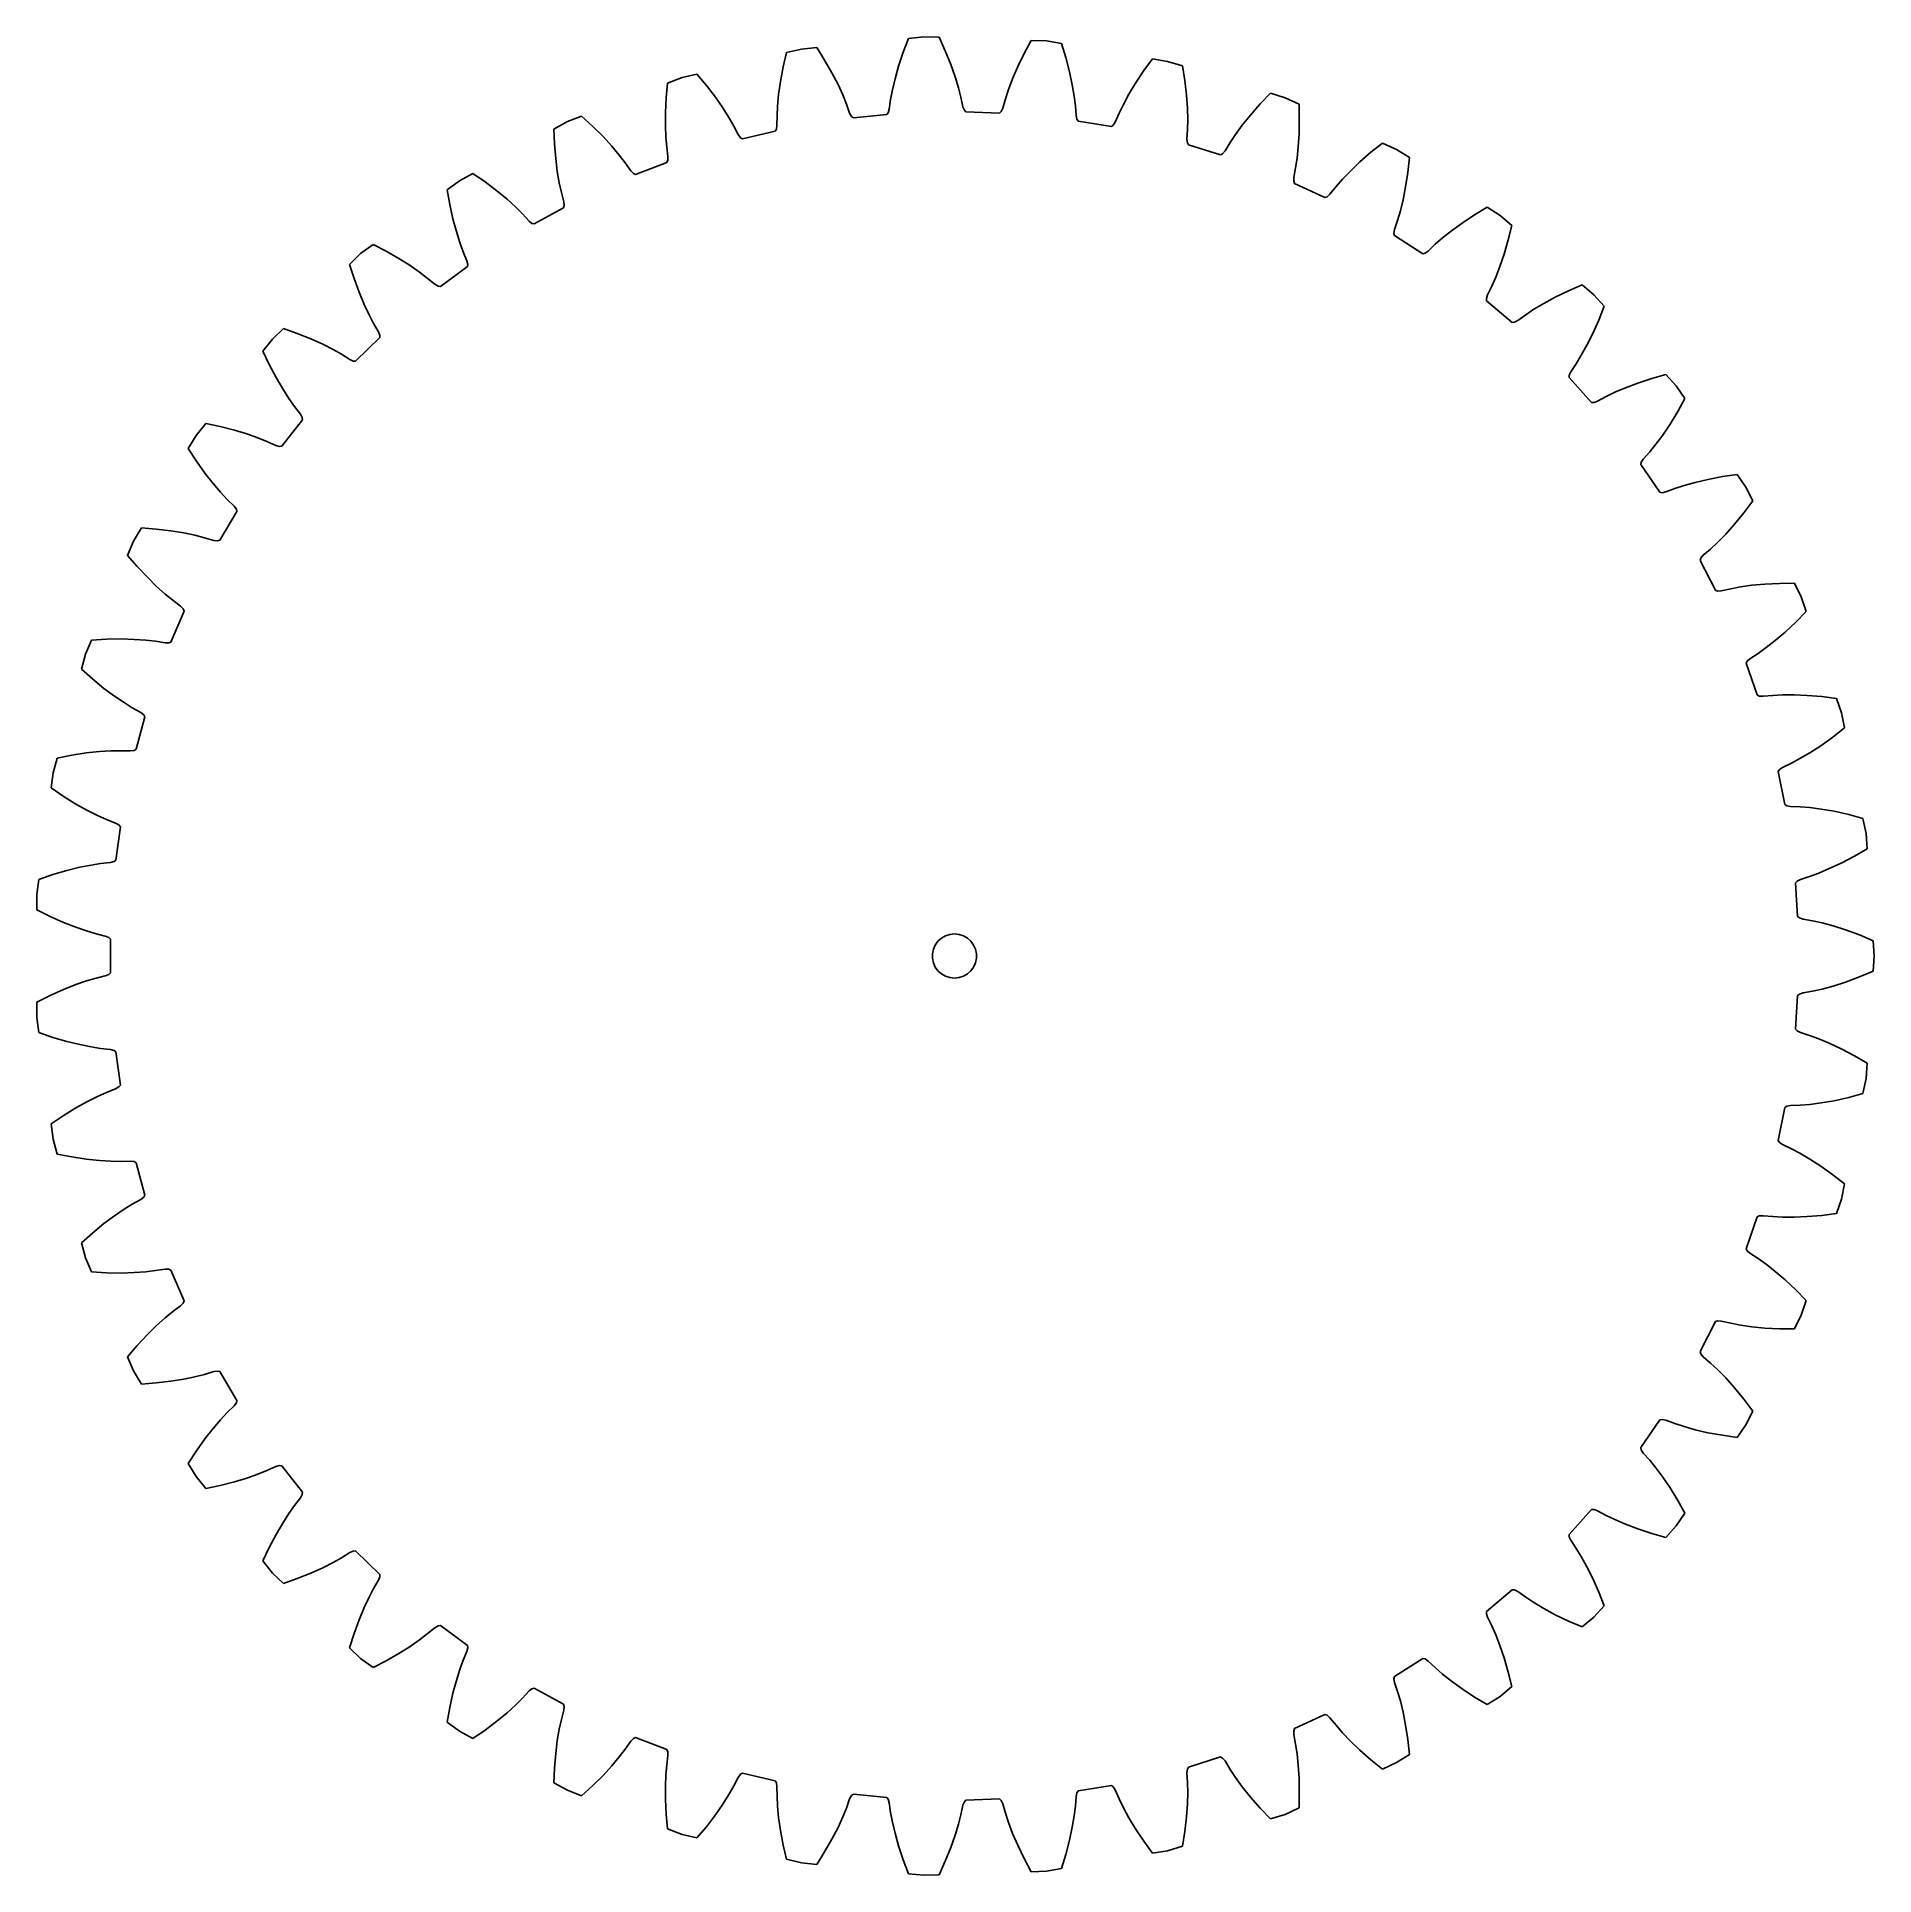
# Model space of a CAD drawing. Extents: x 0 to 125, y 0 to 125.
import ezdxf

# ---------------------------------------------------------------- set-up
doc = ezdxf.new("R2010")
doc.units = 0

msp = doc.modelspace()

# ---------------------------------------------------------------- linework, layer by layer
for p, q in [((50.86, 123.63), (50.63, 122.66)), ((51.87, 123.87), (50.86, 123.63)), ((52.91, 123.98), (51.87, 123.87)), ((53.44, 123.13), (52.91, 123.98)), ((58.77, 123.67), (58.46, 122.71)), ((59.13, 124.6), (58.77, 123.67)), ((60.16, 124.71), (59.13, 124.6)), ((61.2, 124.67), (60.16, 124.71)), ((61.62, 123.76), (61.2, 124.67)), ((62, 122.83), (61.62, 123.76)), ((66.98, 123.58), (66.54, 122.68)), ((67.46, 124.46), (66.98, 123.58)), ((68.49, 124.43), (67.46, 124.46)), ((69.52, 124.26), (68.49, 124.43)), ((69.81, 123.3), (69.52, 124.26)), ((50.63, 122.66), (50.45, 121.67)), ((53.94, 122.26), (53.44, 123.13)), ((54.35, 121.47), (53.94, 122.26)), ((58.46, 122.71), (58.22, 121.86)), ((62.3, 121.99), (62, 122.83)), ((66.54, 122.68), (66.19, 121.86)), ((70.06, 122.33), (69.81, 123.3)), ((70.24, 121.45), (70.06, 122.33)), ((75.1, 122.41), (74.54, 121.57)), ((75.69, 123.22), (75.1, 122.41)), ((76.71, 123.04), (75.69, 123.22)), ((77.71, 122.74), (76.71, 123.04)), ((77.87, 121.74), (77.71, 122.74)), ((42.79, 121.57), (42.7, 120.57)), ((43.77, 121.94), (42.79, 121.57)), ((44.78, 122.18), (43.77, 121.94)), ((45.42, 121.41), (44.78, 122.18)), ((46.03, 120.62), (45.42, 121.41)), ((50.45, 121.67), (50.32, 120.79)), ((54.67, 120.76), (54.35, 121.47)), ((58.04, 121.1), (57.92, 120.45)), ((58.22, 121.86), (58.04, 121.1)), ((62.52, 121.25), (62.3, 121.99)), ((62.69, 120.6), (62.52, 121.25)), ((65.91, 121.14), (65.7, 120.5)), ((66.19, 121.86), (65.91, 121.14)), ((70.37, 120.69), (70.24, 121.45)), ((74.54, 121.57), (74.08, 120.81)), ((77.99, 120.75), (77.87, 121.74)), ((42.7, 120.57), (42.65, 119.57)), ((46.54, 119.89), (46.03, 120.62)), ((46.95, 119.23), (46.54, 119.89)), ((50.25, 120.01), (50.22, 119.35)), ((50.32, 120.79), (50.25, 120.01)), ((54.92, 120.14), (54.67, 120.76)), ((55.14, 119.52), (54.92, 120.14)), ((57.83, 119.79), (57.75, 119.55)), ((57.92, 120.45), (57.83, 119.79)), ((62.82, 119.96), (62.69, 120.6)), ((62.92, 119.72), (62.82, 119.96)), ((63.02, 119.61), (62.92, 119.72)), ((65.52, 119.87), (65.42, 119.64)), ((65.7, 120.5), (65.52, 119.87)), ((70.45, 120.03), (70.37, 120.69)), ((70.5, 119.37), (70.45, 120.03)), ((73.71, 120.12), (73.42, 119.53)), ((74.08, 120.81), (73.71, 120.12)), ((78.05, 119.86), (77.99, 120.75)), ((78.07, 119.08), (78.05, 119.86)), ((82.99, 120.16), (82.32, 119.4)), ((83.68, 120.88), (82.99, 120.16)), ((84.67, 120.57), (83.68, 120.88)), ((85.62, 120.14), (84.67, 120.57)), ((85.64, 119.13), (85.62, 120.14)), ((35.99, 118.95), (35.08, 118.45)), ((36.96, 119.32), (35.99, 118.95)), ((37.7, 118.64), (36.96, 119.32)), ((38.41, 117.94), (37.7, 118.64)), ((42.65, 119.57), (42.64, 118.68)), ((42.64, 118.68), (42.67, 117.9)), ((47.28, 118.65), (46.95, 119.23)), ((47.58, 118.07), (47.28, 118.65)), ((50.21, 118.69), (50.17, 118.44)), ((50.22, 119.35), (50.21, 118.69)), ((55.26, 119.3), (55.14, 119.52)), ((55.39, 119.2), (55.26, 119.3)), ((57.65, 119.43), (55.39, 119.2)), ((57.75, 119.55), (57.65, 119.43)), ((65.3, 119.53), (63.02, 119.61)), ((65.42, 119.64), (65.3, 119.53)), ((70.56, 119.12), (70.5, 119.37)), ((70.65, 118.99), (70.56, 119.12)), ((72.89, 118.61), (70.65, 118.99)), ((73.02, 118.71), (72.89, 118.61)), ((73.16, 118.92), (73.02, 118.71)), ((73.42, 119.53), (73.16, 118.92)), ((78.06, 118.42), (78.07, 119.08)), ((81.77, 118.71), (81.31, 118.08)), ((82.32, 119.4), (81.77, 118.71)), ((85.63, 118.13), (85.64, 119.13)), ((35.08, 118.45), (35.11, 117.44)), ((35.11, 117.44), (35.2, 116.44)), ((39.01, 117.28), (38.41, 117.94)), ((39.51, 116.68), (39.01, 117.28)), ((42.67, 117.9), (42.73, 117.24)), ((42.73, 117.24), (42.81, 116.59)), ((47.74, 117.86), (47.58, 118.07)), ((47.87, 117.78), (47.74, 117.86)), ((50.09, 118.3), (47.87, 117.78)), ((50.17, 118.44), (50.09, 118.3)), ((78.02, 117.76), (78.06, 118.42)), ((78.05, 117.51), (78.02, 117.76)), ((78.12, 117.37), (78.05, 117.51)), ((80.3, 116.69), (78.12, 117.37)), ((80.94, 117.53), (80.6, 116.96)), ((81.31, 118.08), (80.94, 117.53)), ((85.49, 116.47), (85.57, 117.24)), ((85.57, 117.24), (85.63, 118.13)), ((91.29, 117.5), (90.5, 116.88)), ((92.23, 117.07), (91.29, 117.5)), ((35.2, 116.44), (35.31, 115.56)), ((39.91, 116.15), (39.51, 116.68)), ((40.29, 115.61), (39.91, 116.15)), ((42.74, 116.18), (40.61, 115.37)), ((42.8, 116.33), (42.74, 116.18)), ((42.81, 116.59), (42.8, 116.33)), ((80.44, 116.77), (80.3, 116.69)), ((80.6, 116.96), (80.44, 116.77)), ((85.39, 115.81), (85.49, 116.47)), ((89.75, 116.22), (89.11, 115.6)), ((90.5, 116.88), (89.75, 116.22)), ((93.11, 116.51), (92.23, 117.07)), ((93, 115.51), (93.11, 116.51)), ((28.68, 114.94), (27.84, 114.32)), ((29.59, 115.44), (28.68, 114.94)), ((30.42, 114.87), (29.59, 115.44)), ((31.21, 114.26), (30.42, 114.87)), ((35.31, 115.56), (35.44, 114.8)), ((35.44, 114.8), (35.59, 114.15)), ((40.47, 115.43), (40.29, 115.61)), ((40.61, 115.37), (40.47, 115.43)), ((85.26, 114.91), (85.27, 115.17)), ((85.31, 114.76), (85.26, 114.91)), ((85.27, 115.17), (85.39, 115.81)), ((87.38, 113.8), (85.31, 114.76)), ((88.57, 115.04), (88.13, 114.54)), ((89.11, 115.6), (88.57, 115.04)), ((92.85, 114.52), (93, 115.51)), ((27.84, 114.32), (28.01, 113.34)), ((31.9, 113.69), (31.21, 114.26)), ((32.47, 113.17), (31.9, 113.69)), ((35.59, 114.15), (35.76, 113.51)), ((35.76, 113.51), (35.78, 113.26)), ((87.53, 113.86), (87.38, 113.8)), ((87.72, 114.03), (87.53, 113.86)), ((88.13, 114.54), (87.72, 114.03)), ((92.5, 112.89), (92.68, 113.64)), ((92.68, 113.64), (92.85, 114.52)), ((28.01, 113.34), (28.23, 112.36)), ((28.23, 112.36), (28.46, 111.5)), ((32.94, 112.7), (32.47, 113.17)), ((33.39, 112.21), (32.94, 112.7)), ((35.74, 113.1), (33.74, 112.01)), ((35.78, 113.26), (35.74, 113.1)), ((92.1, 111.63), (92.31, 112.25)), ((92.31, 112.25), (92.5, 112.89)), ((97.52, 112.63), (96.68, 112.07)), ((98.38, 113.14), (97.52, 112.63)), ((99.26, 112.58), (98.38, 113.14)), ((100.05, 111.91), (99.26, 112.58)), ((28.46, 111.5), (28.69, 110.75)), ((33.59, 112.05), (33.39, 112.21)), ((33.74, 112.01), (33.59, 112.05)), ((92.06, 111.37), (92.1, 111.63)), ((92.09, 111.22), (92.06, 111.37)), ((94.01, 109.99), (92.09, 111.22)), ((95.36, 111.06), (94.85, 110.63)), ((95.96, 111.55), (95.36, 111.06)), ((96.68, 112.07), (95.96, 111.55)), ((99.81, 110.94), (100.05, 111.91)), ((21.97, 110), (21.22, 109.27)), ((22.81, 110.61), (21.97, 110)), ((23.7, 110.16), (22.81, 110.61)), ((24.57, 109.66), (23.7, 110.16)), ((28.69, 110.75), (28.92, 110.13)), ((28.92, 110.13), (29.17, 109.52)), ((94.17, 110.03), (94.01, 109.99)), ((94.38, 110.17), (94.17, 110.03)), ((94.85, 110.63), (94.38, 110.17)), ((99.25, 109.13), (99.53, 109.97)), ((99.53, 109.97), (99.81, 110.94)), ((21.22, 109.27), (21.52, 108.32)), ((25.32, 109.19), (24.57, 109.66)), ((25.96, 108.74), (25.32, 109.19)), ((26.49, 108.34), (25.96, 108.74)), ((29.21, 109.12), (27.38, 107.77)), ((29.17, 109.52), (29.23, 109.27)), ((29.23, 109.27), (29.21, 109.12)), ((98.96, 108.41), (99.25, 109.13)), ((21.52, 108.32), (21.87, 107.38)), ((21.87, 107.38), (22.21, 106.55)), ((27, 107.92), (26.49, 108.34)), ((27.22, 107.79), (27, 107.92)), ((27.38, 107.77), (27.22, 107.79)), ((98.4, 107.21), (98.7, 107.8)), ((98.7, 107.8), (98.96, 108.41)), ((103.91, 107.48), (103, 107.04)), ((104.83, 107.87), (103.91, 107.48)), ((105.62, 107.2), (104.83, 107.87)), ((22.21, 106.55), (22.54, 105.85)), ((98.33, 106.96), (98.4, 107.21)), ((98.34, 106.8), (98.33, 106.96)), ((100.08, 105.33), (98.34, 106.8)), ((101.55, 106.22), (101, 105.85)), ((102.22, 106.62), (101.55, 106.22)), ((103, 107.04), (102.22, 106.62)), ((106.32, 106.43), (105.62, 107.2)), ((105.95, 105.49), (106.32, 106.43)), ((16.73, 104.93), (15.98, 104.2)), ((17.67, 104.59), (16.73, 104.93)), ((22.54, 105.85), (22.85, 105.26)), ((22.85, 105.26), (23.18, 104.69)), ((100.24, 105.35), (100.08, 105.33)), ((100.47, 105.46), (100.24, 105.35)), ((101, 105.85), (100.47, 105.46)), ((105.55, 104.58), (105.95, 105.49)), ((15.98, 104.2), (15.33, 103.39)), ((18.6, 104.22), (17.67, 104.59)), ((19.41, 103.85), (18.6, 104.22)), ((20.1, 103.49), (19.41, 103.85)), ((23.27, 104.3), (21.63, 102.71)), ((23.18, 104.69), (23.27, 104.45)), ((23.27, 104.45), (23.27, 104.3)), ((104.77, 103.1), (105.15, 103.78)), ((105.15, 103.78), (105.55, 104.58)), ((15.33, 103.39), (15.76, 102.48)), ((15.76, 102.48), (16.23, 101.59)), ((20.68, 103.17), (20.1, 103.49)), ((21.24, 102.82), (20.68, 103.17)), ((21.47, 102.71), (21.24, 102.82)), ((21.63, 102.71), (21.47, 102.71)), ((104.06, 101.99), (104.43, 102.53)), ((104.43, 102.53), (104.77, 103.1)), ((16.23, 101.59), (16.68, 100.82)), ((103.94, 101.6), (103.95, 101.76)), ((105.47, 99.91), (103.94, 101.6)), ((103.95, 101.76), (104.06, 101.99)), ((108.6, 101.21), (107.76, 100.89)), ((109.55, 101.52), (108.6, 101.21)), ((110.51, 101.79), (109.55, 101.52)), ((111.21, 101.02), (110.51, 101.79)), ((111.8, 100.16), (111.21, 101.02)), ((16.68, 100.82), (17.1, 100.17)), ((17.1, 100.17), (17.48, 99.63)), ((105.63, 99.9), (105.47, 99.91)), ((105.87, 99.99), (105.63, 99.9)), ((106.45, 100.3), (105.87, 99.99)), ((107.05, 100.59), (106.45, 100.3)), ((107.76, 100.89), (107.05, 100.59)), ((111.31, 99.28), (111.8, 100.16)), ((18.03, 98.73), (16.62, 96.94)), ((17.48, 99.63), (17.89, 99.11)), ((17.89, 99.11), (18.01, 98.88)), ((18.01, 98.88), (18.03, 98.73)), ((110.79, 98.43), (111.31, 99.28)), ((10.81, 97.66), (10.28, 96.77)), ((11.46, 98.48), (10.81, 97.66)), ((12.44, 98.27), (11.46, 98.48)), ((13.41, 98.03), (12.44, 98.27)), ((14.26, 97.77), (13.41, 98.03)), ((15, 97.51), (14.26, 97.77)), ((15.61, 97.26), (15, 97.51)), ((109.83, 97.07), (110.29, 97.69)), ((110.29, 97.69), (110.79, 98.43)), ((10.28, 96.77), (10.83, 95.92)), ((16.21, 96.99), (15.61, 97.26)), ((16.46, 96.92), (16.21, 96.99)), ((16.62, 96.94), (16.46, 96.92)), ((108.83, 95.85), (108.97, 96.06)), ((108.97, 96.06), (109.41, 96.55)), ((109.41, 96.55), (109.83, 97.07)), ((10.83, 95.92), (11.41, 95.11)), ((11.41, 95.11), (11.96, 94.41)), ((108.8, 95.69), (108.83, 95.85)), ((110.09, 93.81), (108.8, 95.69)), ((114.35, 94.87), (113.36, 94.68)), ((115.34, 95.01), (114.35, 94.87)), ((115.93, 94.15), (115.34, 95.01)), ((11.96, 94.41), (12.46, 93.81)), ((12.46, 93.81), (12.91, 93.33)), ((110.25, 93.78), (110.09, 93.81)), ((110.5, 93.84), (110.25, 93.78)), ((111.11, 94.07), (110.5, 93.84)), ((111.74, 94.27), (111.11, 94.07)), ((112.49, 94.48), (111.74, 94.27)), ((113.36, 94.68), (112.49, 94.48)), ((116.4, 93.22), (115.93, 94.15)), ((13.58, 92.51), (12.41, 90.55)), ((12.91, 93.33), (13.38, 92.87)), ((13.38, 92.87), (13.54, 92.66)), ((13.54, 92.66), (13.58, 92.51)), ((115.17, 91.64), (115.8, 92.42)), ((115.8, 92.42), (116.4, 93.22)), ((7.1, 91.39), (6.57, 90.49)), ((8.1, 91.31), (7.1, 91.39)), ((9.09, 91.2), (8.1, 91.31)), ((9.97, 91.06), (9.09, 91.2)), ((10.73, 90.9), (9.97, 91.06)), ((114.57, 90.97), (115.17, 91.64)), ((6.57, 90.49), (6.16, 89.53)), ((11.38, 90.73), (10.73, 90.9)), ((12.01, 90.54), (11.38, 90.73)), ((12.26, 90.51), (12.01, 90.54)), ((12.41, 90.55), (12.26, 90.51)), ((113.04, 89.54), (113.54, 89.96)), ((113.54, 89.96), (114.03, 90.42)), ((114.03, 90.42), (114.57, 90.97)), ((6.16, 89.53), (6.81, 88.77)), ((6.81, 88.77), (7.5, 88.04)), ((112.83, 89.19), (112.88, 89.34)), ((113.86, 87.16), (112.83, 89.19)), ((112.88, 89.34), (113.04, 89.54)), ((7.5, 88.04), (8.13, 87.42)), ((8.13, 87.42), (8.71, 86.9)), ((115.56, 87.39), (114.9, 87.27)), ((116.33, 87.5), (115.56, 87.39)), ((117.21, 87.58), (116.33, 87.5)), ((118.22, 87.63), (117.21, 87.58)), ((119.22, 87.64), (118.22, 87.63)), ((119.69, 86.71), (119.22, 87.64)), ((8.71, 86.9), (9.23, 86.48)), ((9.23, 86.48), (9.75, 86.08)), ((9.75, 86.08), (9.93, 85.9)), ((114.01, 87.11), (113.86, 87.16)), ((114.26, 87.12), (114.01, 87.11)), ((114.9, 87.27), (114.26, 87.12)), ((120.03, 85.73), (119.69, 86.71)), ((9.99, 85.75), (9.1, 83.65)), ((9.93, 85.9), (9.99, 85.75)), ((118.6, 84.32), (119.33, 85.01)), ((119.33, 85.01), (120.03, 85.73)), ((3.72, 83.78), (3.31, 82.82)), ((4.72, 83.84), (3.72, 83.78)), ((5.72, 83.86), (4.72, 83.84)), ((6.61, 83.83), (5.72, 83.86)), ((7.39, 83.78), (6.61, 83.83)), ((8.05, 83.7), (7.39, 83.78)), ((8.7, 83.59), (8.05, 83.7)), ((8.95, 83.59), (8.7, 83.59)), ((9.1, 83.65), (8.95, 83.59)), ((117.31, 83.27), (117.92, 83.75)), ((117.92, 83.75), (118.6, 84.32)), ((3.31, 82.82), (3.04, 81.82)), ((115.95, 82.21), (116.02, 82.35)), ((116.02, 82.35), (116.21, 82.52)), ((116.21, 82.52), (116.77, 82.88)), ((116.77, 82.88), (117.31, 83.27)), ((3.04, 81.82), (3.79, 81.15)), ((3.79, 81.15), (4.56, 80.51)), ((116.7, 80.06), (115.95, 82.21)), ((4.56, 80.51), (5.27, 79.98)), ((5.27, 79.98), (5.92, 79.54)), ((116.84, 79.99), (116.7, 80.06)), ((117.1, 79.97), (116.84, 79.99)), ((117.76, 80.03), (117.1, 79.97)), ((118.42, 80.06), (117.76, 80.03)), ((119.2, 80.07), (118.42, 80.06)), ((120.09, 80.03), (119.2, 80.07)), ((121.09, 79.95), (120.09, 80.03)), ((122.08, 79.82), (121.09, 79.95)), ((122.42, 78.84), (122.08, 79.82)), ((5.92, 79.54), (6.48, 79.19)), ((6.48, 79.19), (7.06, 78.87)), ((7.34, 78.58), (6.74, 76.38)), ((7.06, 78.87), (7.26, 78.71)), ((7.26, 78.71), (7.34, 78.58)), ((122.63, 77.82), (122.42, 78.84)), ((121.84, 77.2), (122.63, 77.82)), ((3.36, 76.13), (2.37, 75.98)), ((4.25, 76.22), (3.36, 76.13)), ((5.02, 76.27), (4.25, 76.22)), ((5.69, 76.28), (5.02, 76.27)), ((6.34, 76.27), (5.69, 76.28)), ((6.6, 76.3), (6.34, 76.27)), ((6.74, 76.38), (6.6, 76.3)), ((119.6, 75.74), (120.27, 76.13)), ((120.27, 76.13), (121.02, 76.62)), ((121.02, 76.62), (121.84, 77.2)), ((1.39, 75.78), (1.11, 74.78)), ((2.37, 75.98), (1.39, 75.78)), ((118.12, 74.87), (118.21, 75.01)), ((118.57, 72.64), (118.12, 74.87)), ((118.21, 75.01), (118.42, 75.15)), ((118.42, 75.15), (119.02, 75.43)), ((119.02, 75.43), (119.6, 75.74)), ((1.11, 74.78), (0.97, 73.75)), ((0.97, 73.75), (1.8, 73.19)), ((1.8, 73.19), (2.66, 72.66)), ((2.66, 72.66), (3.43, 72.23)), ((118.71, 72.55), (118.57, 72.64)), ((118.96, 72.5), (118.71, 72.55)), ((119.62, 72.48), (118.96, 72.5)), ((120.28, 72.42), (119.62, 72.48)), ((121.05, 72.32), (120.28, 72.42)), ((3.43, 72.23), (4.13, 71.88)), ((4.13, 71.88), (4.74, 71.61)), ((4.74, 71.61), (5.35, 71.37)), ((5.35, 71.37), (5.57, 71.24)), ((5.67, 71.11), (5.36, 68.86)), ((5.57, 71.24), (5.67, 71.11)), ((121.93, 72.17), (121.05, 72.32)), ((122.91, 71.95), (121.93, 72.17)), ((123.87, 71.69), (122.91, 71.95)), ((124.08, 70.67), (123.87, 71.69)), ((124.15, 69.63), (124.08, 70.67)), ((4.33, 68.62), (3.68, 68.52)), ((4.99, 68.69), (4.33, 68.62)), ((5.24, 68.76), (4.99, 68.69)), ((5.36, 68.86), (5.24, 68.76)), ((121.59, 68.28), (122.4, 68.66)), ((122.4, 68.66), (123.29, 69.12)), ((123.29, 69.12), (124.15, 69.63)), ((0.14, 67.55), (0, 66.52)), ((1.09, 67.88), (0.14, 67.55)), ((2.05, 68.16), (1.09, 67.88)), ((2.91, 68.37), (2.05, 68.16)), ((3.68, 68.52), (2.91, 68.37)), ((119.29, 67.31), (119.4, 67.43)), ((119.4, 67.43), (119.63, 67.55)), ((119.63, 67.55), (120.25, 67.75)), ((120.25, 67.75), (120.88, 67.98)), ((120.88, 67.98), (121.59, 68.28)), ((0, 66.52), (0, 65.48)), ((119.44, 65.04), (119.29, 67.31)), ((0, 65.48), (0.9, 65.03)), ((0.9, 65.03), (1.81, 64.63)), ((119.56, 64.94), (119.44, 65.04)), ((119.81, 64.85), (119.56, 64.94)), ((120.45, 64.74), (119.81, 64.85)), ((1.81, 64.63), (2.64, 64.3)), ((2.64, 64.3), (3.38, 64.05)), ((3.38, 64.05), (4.02, 63.86)), ((4.02, 63.86), (4.65, 63.7)), ((4.65, 63.7), (4.89, 63.61)), ((4.89, 63.61), (5, 63.49)), ((61.37, 63.57), (61.64, 63.72)), ((61.64, 63.72), (61.94, 63.82)), ((61.94, 63.82), (62.25, 63.85)), ((62.25, 63.85), (62.56, 63.82)), ((62.56, 63.82), (62.86, 63.72)), ((62.86, 63.72), (63.13, 63.57)), ((121.1, 64.6), (120.45, 64.74)), ((121.85, 64.39), (121.1, 64.6)), ((122.7, 64.12), (121.85, 64.39)), ((123.64, 63.78), (122.7, 64.12)), ((124.57, 63.39), (123.64, 63.78)), ((5, 63.49), (5, 61.22)), ((60.76, 62.51), (60.82, 62.82)), ((60.76, 62.2), (60.76, 62.51)), ((60.82, 62.82), (60.95, 63.1)), ((60.95, 63.1), (61.13, 63.36)), ((61.13, 63.36), (61.37, 63.57)), ((63.13, 63.57), (63.36, 63.36)), ((63.36, 63.36), (63.55, 63.1)), ((63.55, 63.1), (63.68, 62.82)), ((63.68, 62.82), (63.74, 62.51)), ((63.74, 62.51), (63.74, 62.2)), ((124.64, 62.35), (124.57, 63.39)), ((124.57, 61.32), (124.64, 62.35)), ((5, 61.22), (4.89, 61.1)), ((60.82, 61.89), (60.76, 62.2)), ((60.95, 61.6), (60.82, 61.89)), ((61.13, 61.35), (60.95, 61.6)), ((61.37, 61.14), (61.13, 61.35)), ((61.64, 60.98), (61.37, 61.14)), ((63.13, 61.14), (62.86, 60.98)), ((63.36, 61.35), (63.13, 61.14)), ((63.55, 61.6), (63.36, 61.35)), ((63.68, 61.89), (63.55, 61.6)), ((63.74, 62.2), (63.68, 61.89)), ((123.64, 60.93), (124.57, 61.32)), ((1.81, 60.08), (0.9, 59.67)), ((2.64, 60.41), (1.81, 60.08)), ((3.38, 60.66), (2.64, 60.41)), ((4.02, 60.85), (3.38, 60.66)), ((4.65, 61), (4.02, 60.85)), ((4.89, 61.1), (4.65, 61)), ((61.94, 60.89), (61.64, 60.98)), ((62.25, 60.85), (61.94, 60.89)), ((62.56, 60.89), (62.25, 60.85)), ((62.86, 60.98), (62.56, 60.89)), ((119.81, 59.86), (120.45, 59.97)), ((120.45, 59.97), (121.1, 60.11)), ((121.1, 60.11), (121.85, 60.31)), ((121.85, 60.31), (122.7, 60.58)), ((122.7, 60.58), (123.64, 60.93)), ((0.9, 59.67), (0, 59.23)), ((0, 59.23), (0, 58.19)), ((119.29, 57.39), (119.44, 59.67)), ((119.44, 59.67), (119.56, 59.77)), ((119.56, 59.77), (119.81, 59.86)), ((0, 58.19), (0.14, 57.16)), ((119.4, 57.27), (119.29, 57.39)), ((0.14, 57.16), (1.09, 56.83)), ((1.09, 56.83), (2.05, 56.55)), ((2.05, 56.55), (2.91, 56.34)), ((2.91, 56.34), (3.68, 56.19)), ((3.68, 56.19), (4.33, 56.09)), ((119.63, 57.16), (119.4, 57.27)), ((120.25, 56.96), (119.63, 57.16)), ((120.88, 56.73), (120.25, 56.96)), ((121.59, 56.43), (120.88, 56.73)), ((122.4, 56.05), (121.59, 56.43)), ((4.33, 56.09), (4.99, 56.02)), ((4.99, 56.02), (5.24, 55.95)), ((5.24, 55.95), (5.36, 55.85)), ((5.36, 55.85), (5.67, 53.6)), ((123.29, 55.58), (122.4, 56.05)), ((124.15, 55.08), (123.29, 55.58)), ((124.08, 54.04), (124.15, 55.08)), ((123.87, 53.02), (124.08, 54.04)), ((3.43, 52.48), (2.66, 52.05)), ((4.13, 52.83), (3.43, 52.48)), ((4.74, 53.1), (4.13, 52.83)), ((5.35, 53.34), (4.74, 53.1)), ((5.57, 53.47), (5.35, 53.34)), ((5.67, 53.6), (5.57, 53.47)), ((120.28, 52.29), (121.05, 52.39)), ((121.05, 52.39), (121.93, 52.54)), ((121.93, 52.54), (122.91, 52.76)), ((122.91, 52.76), (123.87, 53.02)), ((1.8, 51.52), (0.97, 50.96)), ((2.66, 52.05), (1.8, 51.52)), ((118.12, 49.84), (118.57, 52.07)), ((118.57, 52.07), (118.71, 52.16)), ((118.71, 52.16), (118.96, 52.21)), ((118.96, 52.21), (119.62, 52.23)), ((119.62, 52.23), (120.28, 52.29)), ((0.97, 50.96), (1.11, 49.93)), ((1.11, 49.93), (1.39, 48.92)), ((1.39, 48.92), (2.37, 48.73)), ((2.37, 48.73), (3.36, 48.58)), ((118.21, 49.7), (118.12, 49.84)), ((118.42, 49.56), (118.21, 49.7)), ((119.02, 49.28), (118.42, 49.56)), ((119.6, 48.97), (119.02, 49.28)), ((120.27, 48.57), (119.6, 48.97)), ((3.36, 48.58), (4.25, 48.48)), ((4.25, 48.48), (5.02, 48.43)), ((5.02, 48.43), (5.69, 48.42)), ((5.69, 48.42), (6.34, 48.44)), ((6.34, 48.44), (6.6, 48.41)), ((6.6, 48.41), (6.74, 48.33)), ((6.74, 48.33), (7.34, 46.13)), ((121.02, 48.09), (120.27, 48.57)), ((121.84, 47.51), (121.02, 48.09)), ((122.63, 46.89), (121.84, 47.51)), ((122.42, 45.87), (122.63, 46.89)), ((5.92, 45.17), (5.27, 44.73)), ((6.48, 45.51), (5.92, 45.17)), ((7.06, 45.83), (6.48, 45.51)), ((7.26, 45.99), (7.06, 45.83)), ((7.34, 46.13), (7.26, 45.99)), ((122.08, 44.89), (122.42, 45.87)), ((4.56, 44.2), (3.79, 43.56)), ((5.27, 44.73), (4.56, 44.2)), ((115.95, 42.5), (116.7, 44.65)), ((116.7, 44.65), (116.84, 44.72)), ((116.84, 44.72), (117.1, 44.74)), ((117.1, 44.74), (117.76, 44.68)), ((117.76, 44.68), (118.42, 44.64)), ((118.42, 44.64), (119.2, 44.64)), ((119.2, 44.64), (120.09, 44.68)), ((120.09, 44.68), (121.09, 44.76)), ((121.09, 44.76), (122.08, 44.89)), ((3.79, 43.56), (3.04, 42.89)), ((3.04, 42.89), (3.31, 41.89)), ((116.02, 42.36), (115.95, 42.5)), ((3.31, 41.89), (3.72, 40.93)), ((116.21, 42.19), (116.02, 42.36)), ((116.77, 41.83), (116.21, 42.19)), ((117.31, 41.44), (116.77, 41.83)), ((117.92, 40.96), (117.31, 41.44)), ((3.72, 40.93), (4.72, 40.87)), ((4.72, 40.87), (5.72, 40.85)), ((5.72, 40.85), (6.61, 40.88)), ((6.61, 40.88), (7.39, 40.93)), ((7.39, 40.93), (8.05, 41.01)), ((8.05, 41.01), (8.7, 41.11)), ((8.7, 41.11), (8.95, 41.11)), ((8.95, 41.11), (9.1, 41.05)), ((9.1, 41.05), (9.99, 38.96)), ((118.6, 40.38), (117.92, 40.96)), ((119.33, 39.7), (118.6, 40.38)), ((9.93, 38.81), (9.75, 38.63)), ((9.99, 38.96), (9.93, 38.81)), ((120.03, 38.98), (119.33, 39.7)), ((119.69, 38), (120.03, 38.98)), ((8.71, 37.81), (8.13, 37.29)), ((9.23, 38.23), (8.71, 37.81)), ((9.75, 38.63), (9.23, 38.23)), ((112.83, 35.52), (113.86, 37.55)), ((113.86, 37.55), (114.01, 37.6)), ((114.01, 37.6), (114.26, 37.58)), ((114.26, 37.58), (114.9, 37.44)), ((114.9, 37.44), (115.56, 37.31)), ((119.22, 37.07), (119.69, 38)), ((7.5, 36.67), (6.81, 35.94)), ((8.13, 37.29), (7.5, 36.67)), ((115.56, 37.31), (116.33, 37.21)), ((116.33, 37.21), (117.21, 37.12)), ((117.21, 37.12), (118.22, 37.07)), ((118.22, 37.07), (119.22, 37.07)), ((6.81, 35.94), (6.16, 35.17)), ((6.16, 35.17), (6.57, 34.22)), ((112.88, 35.37), (112.83, 35.52)), ((113.04, 35.17), (112.88, 35.37)), ((113.54, 34.74), (113.04, 35.17)), ((6.57, 34.22), (7.1, 33.32)), ((9.97, 33.65), (10.73, 33.81)), ((10.73, 33.81), (11.38, 33.97)), ((11.38, 33.97), (12.01, 34.17)), ((12.01, 34.17), (12.26, 34.2)), ((12.26, 34.2), (12.41, 34.16)), ((12.41, 34.16), (13.58, 32.2)), ((114.03, 34.29), (113.54, 34.74)), ((114.57, 33.73), (114.03, 34.29)), ((115.17, 33.07), (114.57, 33.73)), ((7.1, 33.32), (8.1, 33.39)), ((8.1, 33.39), (9.09, 33.51)), ((9.09, 33.51), (9.97, 33.65)), ((115.8, 32.29), (115.17, 33.07)), ((12.91, 31.38), (12.46, 30.89)), ((13.38, 31.84), (12.91, 31.38)), ((13.54, 32.05), (13.38, 31.84)), ((13.58, 32.2), (13.54, 32.05)), ((116.4, 31.49), (115.8, 32.29)), ((115.93, 30.56), (116.4, 31.49)), ((11.96, 30.3), (11.41, 29.6)), ((12.46, 30.89), (11.96, 30.3)), ((108.8, 29.02), (110.09, 30.89)), ((110.09, 30.89), (110.25, 30.92)), ((110.25, 30.92), (110.5, 30.87)), ((110.5, 30.87), (111.11, 30.64)), ((111.11, 30.64), (111.74, 30.43)), ((111.74, 30.43), (112.49, 30.22)), ((112.49, 30.22), (113.36, 30.02)), ((113.36, 30.02), (114.35, 29.84)), ((115.34, 29.7), (115.93, 30.56)), ((10.83, 28.78), (10.28, 27.94)), ((11.41, 29.6), (10.83, 28.78)), ((108.83, 28.86), (108.8, 29.02)), ((108.97, 28.64), (108.83, 28.86)), ((114.35, 29.84), (115.34, 29.7)), ((10.28, 27.94), (10.81, 27.05)), ((15, 27.2), (15.61, 27.45)), ((15.61, 27.45), (16.21, 27.72)), ((16.21, 27.72), (16.46, 27.79)), ((16.46, 27.79), (16.62, 27.77)), ((16.62, 27.77), (18.03, 25.98)), ((109.41, 28.15), (108.97, 28.64)), ((109.83, 27.64), (109.41, 28.15)), ((110.29, 27.01), (109.83, 27.64)), ((10.81, 27.05), (11.46, 26.23)), ((11.46, 26.23), (12.44, 26.43)), ((12.44, 26.43), (13.41, 26.68)), ((13.41, 26.68), (14.26, 26.94)), ((14.26, 26.94), (15, 27.2)), ((110.79, 26.28), (110.29, 27.01)), ((111.31, 25.42), (110.79, 26.28)), ((17.48, 25.08), (17.1, 24.54)), ((17.89, 25.6), (17.48, 25.08)), ((18.01, 25.82), (17.89, 25.6)), ((18.03, 25.98), (18.01, 25.82)), ((111.8, 24.55), (111.31, 25.42)), ((16.68, 23.88), (16.23, 23.12)), ((17.1, 24.54), (16.68, 23.88)), ((103.94, 23.11), (105.47, 24.8)), ((105.47, 24.8), (105.63, 24.81)), ((105.63, 24.81), (105.87, 24.72)), ((105.87, 24.72), (106.45, 24.41)), ((106.45, 24.41), (107.05, 24.12)), ((107.05, 24.12), (107.76, 23.81)), ((107.76, 23.81), (108.6, 23.5)), ((111.21, 23.69), (111.8, 24.55)), ((16.23, 23.12), (15.76, 22.23)), ((103.95, 22.95), (103.94, 23.11)), ((104.06, 22.72), (103.95, 22.95)), ((104.43, 22.17), (104.06, 22.72)), ((108.6, 23.5), (109.55, 23.19)), ((109.55, 23.19), (110.51, 22.92)), ((110.51, 22.92), (111.21, 23.69)), ((15.76, 22.23), (15.33, 21.32)), ((15.33, 21.32), (15.98, 20.5)), ((19.41, 20.86), (20.1, 21.21)), ((20.1, 21.21), (20.68, 21.54)), ((20.68, 21.54), (21.24, 21.89)), ((21.24, 21.89), (21.47, 21.99)), ((21.47, 21.99), (21.63, 22)), ((21.63, 22), (23.27, 20.41)), ((104.77, 21.61), (104.43, 22.17)), ((105.15, 20.93), (104.77, 21.61)), ((15.98, 20.5), (16.73, 19.78)), ((16.73, 19.78), (17.67, 20.12)), ((17.67, 20.12), (18.6, 20.49)), ((18.6, 20.49), (19.41, 20.86)), ((23.18, 20.01), (22.85, 19.45)), ((23.27, 20.25), (23.18, 20.01)), ((23.27, 20.41), (23.27, 20.25)), ((105.55, 20.13), (105.15, 20.93)), ((105.95, 19.21), (105.55, 20.13)), ((22.54, 18.86), (22.21, 18.15)), ((22.85, 19.45), (22.54, 18.86)), ((98.34, 17.9), (100.08, 19.37)), ((100.08, 19.37), (100.24, 19.36)), ((100.24, 19.36), (100.47, 19.24)), ((100.47, 19.24), (101, 18.86)), ((101, 18.86), (101.55, 18.49)), ((106.32, 18.28), (105.95, 19.21)), ((22.21, 18.15), (21.87, 17.33)), ((98.33, 17.74), (98.34, 17.9)), ((98.4, 17.5), (98.33, 17.74)), ((98.7, 16.91), (98.4, 17.5)), ((101.55, 18.49), (102.22, 18.09)), ((102.22, 18.09), (103, 17.67)), ((103, 17.67), (103.91, 17.23)), ((104.83, 16.84), (105.62, 17.51)), ((105.62, 17.51), (106.32, 18.28)), ((21.52, 16.39), (21.22, 15.43)), ((21.87, 17.33), (21.52, 16.39)), ((25.96, 15.96), (26.49, 16.37)), ((26.49, 16.37), (27, 16.79)), ((27, 16.79), (27.22, 16.92)), ((27.22, 16.92), (27.38, 16.94)), ((27.38, 16.94), (29.21, 15.59)), ((98.96, 16.3), (98.7, 16.91)), ((99.25, 15.58), (98.96, 16.3)), ((103.91, 17.23), (104.83, 16.84)), ((21.22, 15.43), (21.97, 14.71)), ((23.7, 14.55), (24.57, 15.05)), ((24.57, 15.05), (25.32, 15.52)), ((25.32, 15.52), (25.96, 15.96)), ((29.17, 15.18), (28.92, 14.58)), ((29.23, 15.43), (29.17, 15.18)), ((29.21, 15.59), (29.23, 15.43)), ((99.53, 14.74), (99.25, 15.58)), ((21.97, 14.71), (22.81, 14.09)), ((22.81, 14.09), (23.7, 14.55)), ((28.69, 13.95), (28.46, 13.21)), ((28.92, 14.58), (28.69, 13.95)), ((92.09, 13.49), (94.01, 14.71)), ((94.01, 14.71), (94.17, 14.68)), ((94.17, 14.68), (94.38, 14.53)), ((94.38, 14.53), (94.85, 14.08)), ((94.85, 14.08), (95.36, 13.64)), ((99.81, 13.77), (99.53, 14.74)), ((100.05, 12.8), (99.81, 13.77)), ((28.46, 13.21), (28.23, 12.35)), ((32.94, 12.01), (33.39, 12.5)), ((33.39, 12.5), (33.59, 12.65)), ((33.59, 12.65), (33.74, 12.7)), ((33.74, 12.7), (35.74, 11.61)), ((92.06, 13.33), (92.09, 13.49)), ((92.1, 13.08), (92.06, 13.33)), ((92.31, 12.46), (92.1, 13.08)), ((95.36, 13.64), (95.96, 13.16)), ((95.96, 13.16), (96.68, 12.64)), ((96.68, 12.64), (97.52, 12.08)), ((99.26, 12.13), (100.05, 12.8)), ((28.01, 11.37), (27.84, 10.38)), ((28.23, 12.35), (28.01, 11.37)), ((31.9, 11.02), (32.47, 11.54)), ((32.47, 11.54), (32.94, 12.01)), ((35.74, 11.61), (35.78, 11.45)), ((35.78, 11.45), (35.76, 11.2)), ((92.5, 11.82), (92.31, 12.46)), ((92.68, 11.06), (92.5, 11.82)), ((97.52, 12.08), (98.38, 11.57)), ((98.38, 11.57), (99.26, 12.13)), ((27.84, 10.38), (28.68, 9.77)), ((30.42, 9.84), (31.21, 10.45)), ((31.21, 10.45), (31.9, 11.02)), ((35.59, 10.56), (35.44, 9.91)), ((35.76, 11.2), (35.59, 10.56)), ((85.31, 9.95), (87.38, 10.91)), ((87.38, 10.91), (87.53, 10.85)), ((87.53, 10.85), (87.72, 10.68)), ((87.72, 10.68), (88.13, 10.17)), ((88.13, 10.17), (88.57, 9.67)), ((92.85, 10.19), (92.68, 11.06)), ((93, 9.2), (92.85, 10.19)), ((28.68, 9.77), (29.59, 9.27)), ((29.59, 9.27), (30.42, 9.84)), ((35.31, 9.15), (35.2, 8.26)), ((35.44, 9.91), (35.31, 9.15)), ((39.91, 8.55), (40.29, 9.09)), ((40.29, 9.09), (40.47, 9.28)), ((40.47, 9.28), (40.61, 9.34)), ((40.61, 9.34), (42.74, 8.52)), ((85.26, 9.8), (85.31, 9.95)), ((85.27, 9.54), (85.26, 9.8)), ((85.39, 8.9), (85.27, 9.54)), ((85.49, 8.24), (85.39, 8.9)), ((88.57, 9.67), (89.11, 9.1)), ((89.11, 9.1), (89.75, 8.49)), ((93.11, 8.2), (93, 9.2)), ((35.2, 8.26), (35.11, 7.26)), ((39.01, 7.43), (39.51, 8.03)), ((39.51, 8.03), (39.91, 8.55)), ((42.81, 8.12), (42.73, 7.47)), ((42.74, 8.52), (42.8, 8.38)), ((42.8, 8.38), (42.81, 8.12)), ((78.12, 7.34), (80.3, 8.02)), ((80.3, 8.02), (80.44, 7.94)), ((80.44, 7.94), (80.6, 7.75)), ((80.6, 7.75), (80.94, 7.18)), ((85.57, 7.47), (85.49, 8.24)), ((89.75, 8.49), (90.5, 7.83)), ((90.5, 7.83), (91.29, 7.2)), ((91.29, 7.2), (92.23, 7.64)), ((92.23, 7.64), (93.11, 8.2)), ((35.11, 7.26), (35.08, 6.26)), ((35.08, 6.26), (35.99, 5.76)), ((37.7, 6.06), (38.41, 6.77)), ((38.41, 6.77), (39.01, 7.43)), ((42.67, 6.81), (42.64, 6.03)), ((42.73, 7.47), (42.67, 6.81)), ((47.28, 6.06), (47.58, 6.64)), ((47.58, 6.64), (47.74, 6.85)), ((47.74, 6.85), (47.87, 6.93)), ((47.87, 6.93), (50.09, 6.4)), ((50.09, 6.4), (50.17, 6.27)), ((50.17, 6.27), (50.21, 6.02)), ((78.02, 6.94), (78.05, 7.2)), ((78.06, 6.29), (78.02, 6.94)), ((78.05, 7.2), (78.12, 7.34)), ((78.07, 5.62), (78.06, 6.29)), ((80.94, 7.18), (81.31, 6.63)), ((81.31, 6.63), (81.77, 6)), ((85.63, 6.58), (85.57, 7.47)), ((85.64, 5.57), (85.63, 6.58)), ((35.99, 5.76), (36.96, 5.39)), ((36.96, 5.39), (37.7, 6.06)), ((42.64, 6.03), (42.65, 5.14)), ((42.65, 5.14), (42.7, 4.14)), ((46.54, 4.82), (46.95, 5.48)), ((46.95, 5.48), (47.28, 6.06)), ((50.21, 6.02), (50.22, 5.36)), ((50.22, 5.36), (50.25, 4.69)), ((54.92, 4.56), (55.14, 5.18)), ((55.14, 5.18), (55.26, 5.41)), ((55.26, 5.41), (55.39, 5.51)), ((55.39, 5.51), (57.65, 5.28)), ((57.65, 5.28), (57.75, 5.16)), ((57.75, 5.16), (57.83, 4.91)), ((62.92, 4.99), (63.02, 5.1)), ((63.02, 5.1), (65.3, 5.18)), ((65.3, 5.18), (65.42, 5.07)), ((65.42, 5.07), (65.52, 4.84)), ((70.45, 4.68), (70.5, 5.34)), ((70.5, 5.34), (70.56, 5.59)), ((70.56, 5.59), (70.65, 5.72)), ((70.65, 5.72), (72.89, 6.09)), ((72.89, 6.09), (73.02, 6)), ((73.02, 6), (73.16, 5.79)), ((73.16, 5.79), (73.42, 5.18)), ((73.42, 5.18), (73.71, 4.58)), ((78.05, 4.85), (78.07, 5.62)), ((81.77, 6), (82.32, 5.3)), ((82.32, 5.3), (82.99, 4.55)), ((85.62, 4.57), (85.64, 5.57)), ((42.7, 4.14), (42.79, 3.14)), ((45.42, 3.29), (46.03, 4.09)), ((46.03, 4.09), (46.54, 4.82)), ((50.25, 4.69), (50.32, 3.92)), ((50.32, 3.92), (50.45, 3.04)), ((54.35, 3.24), (54.67, 3.95)), ((54.67, 3.95), (54.92, 4.56)), ((57.83, 4.91), (57.92, 4.26)), ((57.92, 4.26), (58.04, 3.61)), ((62.52, 3.46), (62.69, 4.1)), ((62.69, 4.1), (62.82, 4.75)), ((62.82, 4.75), (62.92, 4.99)), ((65.52, 4.84), (65.7, 4.2)), ((65.7, 4.2), (65.91, 3.57)), ((70.24, 3.25), (70.37, 4.02)), ((70.37, 4.02), (70.45, 4.68)), ((73.71, 4.58), (74.08, 3.9)), ((74.08, 3.9), (74.54, 3.14)), ((77.87, 2.96), (77.99, 3.96)), ((77.99, 3.96), (78.05, 4.85)), ((82.99, 4.55), (83.68, 3.83)), ((83.68, 3.83), (84.67, 4.13)), ((84.67, 4.13), (85.62, 4.57)), ((42.79, 3.14), (43.77, 2.77)), ((43.77, 2.77), (44.78, 2.53)), ((44.78, 2.53), (45.42, 3.29)), ((50.45, 3.04), (50.63, 2.05)), ((53.94, 2.45), (54.35, 3.24)), ((58.04, 3.61), (58.22, 2.85)), ((58.22, 2.85), (58.46, 1.99)), ((62, 1.88), (62.3, 2.71)), ((62.3, 2.71), (62.52, 3.46)), ((65.91, 3.57), (66.19, 2.84)), ((66.19, 2.84), (66.54, 2.03)), ((70.06, 2.38), (70.24, 3.25)), ((74.54, 3.14), (75.1, 2.3)), ((77.71, 1.97), (77.87, 2.96)), ((50.63, 2.05), (50.86, 1.08)), ((52.91, 0.73), (53.44, 1.58)), ((53.44, 1.58), (53.94, 2.45)), ((58.46, 1.99), (58.77, 1.04)), ((61.62, 0.95), (62, 1.88)), ((66.54, 2.03), (66.98, 1.13)), ((69.52, 0.45), (69.81, 1.41)), ((69.81, 1.41), (70.06, 2.38)), ((75.1, 2.3), (75.69, 1.49)), ((75.69, 1.49), (76.71, 1.66)), ((76.71, 1.66), (77.71, 1.97)), ((50.86, 1.08), (51.87, 0.83)), ((51.87, 0.83), (52.91, 0.73)), ((58.77, 1.04), (59.13, 0.1)), ((59.13, 0.1), (60.16, 0)), ((60.16, 0), (61.2, 0.03)), ((61.2, 0.03), (61.62, 0.95)), ((66.98, 1.13), (67.46, 0.24)), ((67.46, 0.24), (68.49, 0.28)), ((68.49, 0.28), (69.52, 0.45))]:
    msp.add_line(p, q)

doc.saveas('drawing.dxf')
